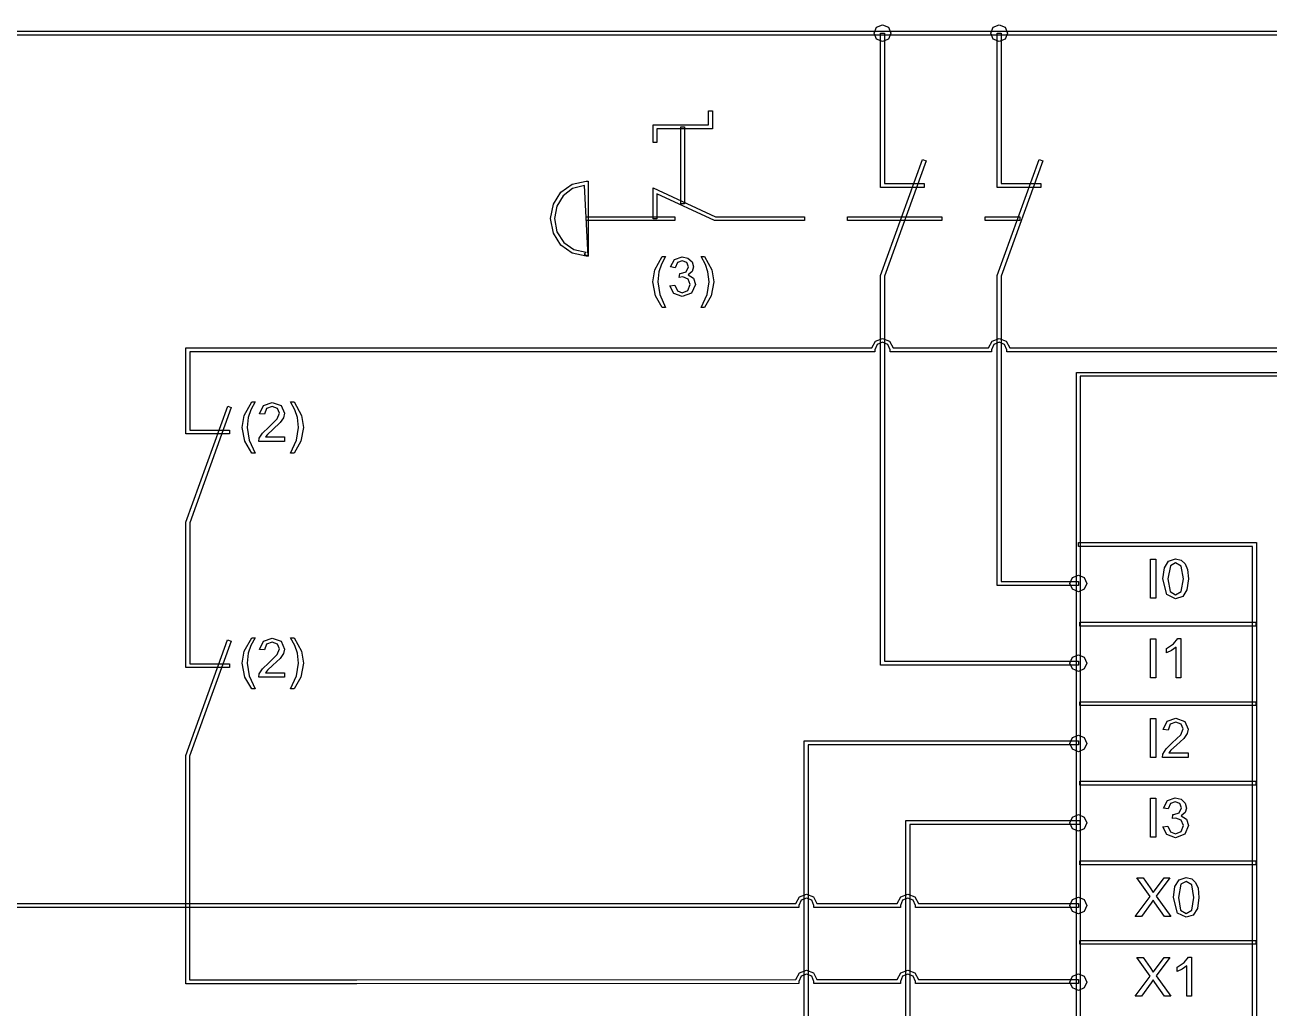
# Model space of a CAD drawing. Extents: x 18 to 210, y 9 to 277.
# Drawn here: x 68.7 to 125.2, y 204.2 to 248.8 of the extents above; entities that cross this region are included whole.
import ezdxf

# ---------------------------------------------------------------- set-up
doc = ezdxf.new("R2010")
doc.units = 0

msp = doc.modelspace()

# ---------------------------------------------------------------- linework, layer by layer
at = {"layer": 'Layer 1'}
for p, q in [((107.234235, 248.456), (107.345183, 248.72389)), ((107.345183, 248.72389), (107.612765, 248.834882)), ((107.612765, 248.834882), (107.880963, 248.72389)), ((107.880963, 248.72389), (107.992, 248.456)), ((112.526235, 248.456), (112.637183, 248.72389)), ((112.637183, 248.72389), (112.904765, 248.834882)), ((112.904765, 248.834882), (113.172963, 248.72389)), ((113.172963, 248.72389), (113.284, 248.456)), ((26.1715, 248.544194), (185.570203, 248.544194)), ((185.570203, 248.367806), (26.1715, 248.367806)), ((107.345183, 248.18811), (107.234235, 248.456)), ((107.612765, 248.077118), (107.345183, 248.18811)), ((107.525629, 241.456806), (107.525629, 248.455846)), ((107.525629, 248.455846), (107.702018, 248.455846)), ((107.880963, 248.18811), (107.612765, 248.077118)), ((107.702018, 248.455846), (107.702018, 241.633194)), ((107.992, 248.456), (107.880963, 248.18811)), ((112.637183, 248.18811), (112.526235, 248.456)), ((112.904765, 248.077118), (112.637183, 248.18811)), ((112.816629, 241.456806), (112.816629, 248.455846)), ((112.816629, 248.455846), (112.993018, 248.455846)), ((113.172963, 248.18811), (112.904765, 248.077118)), ((112.993018, 248.455846), (112.993018, 241.633194)), ((113.284, 248.456), (113.172963, 248.18811)), ((99.712521, 244.296327), (99.712521, 244.928157)), ((99.712521, 244.928157), (99.88891, 244.928157)), ((99.88891, 244.928157), (99.88891, 244.119939)), ((97.191406, 243.495), (97.191406, 244.296327)), ((97.191406, 244.296327), (99.712521, 244.296327)), ((99.88891, 244.119939), (97.367794, 244.119939)), ((97.367794, 244.119939), (97.367794, 243.495)), ((98.451906, 240.712303), (98.451906, 244.207)), ((98.451906, 244.207), (98.628294, 244.207)), ((98.628294, 244.207), (98.628294, 240.712303)), ((97.367794, 243.495), (97.191406, 243.495)), ((107.525629, 237.458601), (109.427318, 242.720628)), ((109.592682, 242.661372), (107.702018, 237.428284)), ((109.427318, 242.720628), (109.592682, 242.661372)), ((112.816629, 237.458601), (114.718318, 242.720628)), ((114.883682, 242.661372), (112.993018, 237.428284)), ((114.718318, 242.720628), (114.883682, 242.661372)), ((92.665674, 240.693765), (93.011932, 241.233805)), ((93.011932, 241.233805), (93.525893, 241.598667)), ((93.543099, 241.398159), (93.111593, 241.07356)), ((93.525893, 241.598667), (94.1559, 241.732662)), ((94.073218, 241.539048), (93.543099, 241.398159)), ((94.244094, 238.335806), (94.073218, 241.539048)), ((94.1559, 241.732662), (94.244094, 241.732662)), ((94.244094, 241.732662), (94.244094, 238.335806)), ((97.191428, 240.034), (97.191428, 241.435462)), ((97.191428, 241.435462), (100.025357, 240.122194)), ((109.51, 241.456806), (107.525629, 241.456806)), ((107.702018, 241.633194), (109.51, 241.633194)), ((109.51, 241.633194), (109.51, 241.456806)), ((114.801, 241.456806), (112.816629, 241.456806)), ((112.993018, 241.633194), (114.801, 241.633194)), ((114.801, 241.633194), (114.801, 241.456806)), ((92.538776, 240.034234), (92.665674, 240.693765)), ((93.111593, 241.07356), (92.821386, 240.605501)), ((99.986772, 239.945806), (97.367816, 241.159166)), ((97.367816, 241.159166), (97.367816, 240.034)), ((98.628294, 240.712303), (98.451906, 240.712303)), ((92.821386, 240.605501), (92.715164, 240.034234)), ((94.1559, 239.945806), (94.1559, 240.122194)), ((94.1559, 240.122194), (98.176317, 240.122194)), ((98.176317, 240.122194), (98.176317, 239.945806)), ((100.025357, 240.122194), (104.063, 240.122194)), ((104.063, 240.122194), (104.063, 239.945806)), ((106.018, 239.945806), (106.018, 240.122194)), ((106.018, 240.122194), (110.31058, 240.122194)), ((110.31058, 240.122194), (110.31058, 239.945806)), ((112.265503, 239.945806), (112.265503, 240.122194)), ((112.265503, 240.122194), (113.853, 240.122194)), ((113.853, 240.122194), (113.853, 239.945806)), ((92.665674, 239.374704), (92.538776, 240.034234)), ((92.715164, 240.034234), (92.828627, 239.440475)), ((98.176317, 239.945806), (94.1559, 239.945806)), ((97.367816, 240.034), (97.191428, 240.034)), ((104.063, 239.945806), (99.986772, 239.945806)), ((110.31058, 239.945806), (106.018, 239.945806)), ((113.853, 239.945806), (112.265503, 239.945806)), ((93.011932, 238.834663), (92.665674, 239.374704)), ((92.828627, 239.440475), (93.137792, 238.956823)), ((93.525893, 238.469801), (93.011932, 238.834663)), ((93.137792, 238.956823), (93.595828, 238.631366)), ((94.1559, 238.335806), (93.525893, 238.469801)), ((93.595828, 238.631366), (94.1559, 238.512194)), ((94.1559, 238.512194), (94.067706, 238.424)), ((94.067706, 238.424), (94.244094, 238.335806)), ((94.244094, 238.335806), (94.1559, 238.335806)), ((97.273565, 237.714096), (97.608777, 238.321804)), ((97.571398, 237.96369), (97.455641, 237.616428)), ((97.764325, 238.321804), (97.571398, 237.96369)), ((97.608777, 238.321804), (97.764325, 238.321804)), ((97.979185, 237.840702), (98.160055, 238.178317)), ((98.196229, 237.802115), (97.979185, 237.840702)), ((98.160055, 238.178317), (98.510942, 238.298894)), ((98.30475, 238.040858), (98.196229, 237.802115)), ((98.515765, 238.120439), (98.30475, 238.040858)), ((98.510942, 238.298894), (98.777423, 238.236194)), ((98.724368, 238.042064), (98.515765, 238.120439)), ((98.694223, 237.62125), (98.805157, 237.844317)), ((98.805157, 237.844317), (98.724368, 238.042064)), ((98.777423, 238.236194), (98.963116, 238.067386)), ((98.963116, 238.067386), (99.028229, 237.839496)), ((99.028229, 237.839496), (98.966733, 237.630897)), ((99.570709, 237.960073), (99.376575, 238.321804)), ((99.376575, 238.321804), (99.532123, 238.321804)), ((99.532123, 238.321804), (99.867335, 237.714096)), ((99.68526, 237.612811), (99.570709, 237.960073)), ((97.180719, 237.164264), (97.273565, 237.714096)), ((97.455641, 237.616428), (97.403792, 237.163058)), ((98.385539, 237.360805), (98.409655, 237.551317)), ((98.538675, 237.38492), (98.385539, 237.360805)), ((98.409655, 237.551317), (98.444623, 237.548904)), ((98.444623, 237.548904), (98.694223, 237.62125)), ((98.78707, 237.287253), (98.538675, 237.38492)), ((98.966733, 237.630897), (98.784658, 237.481382)), ((98.784658, 237.481382), (99.028229, 237.330661)), ((98.884739, 237.041275), (98.78707, 237.287253)), ((99.028229, 237.330661), (99.115047, 237.046099)), ((99.737109, 237.163058), (99.68526, 237.612811)), ((99.867335, 237.714096), (99.960182, 237.164264)), ((107.525629, 219.76394), (107.525629, 237.458601)), ((107.702018, 237.428284), (107.702018, 219.940329)), ((112.816629, 223.381971), (112.816629, 237.458601)), ((112.993018, 237.428284), (112.993018, 223.55836)), ((97.304916, 236.534852), (97.180719, 237.164264)), ((97.403792, 237.163058), (97.493925, 236.583384)), ((97.95748, 236.990633), (98.174524, 237.019572)), ((98.132321, 236.631314), (97.95748, 236.990633)), ((97.95748, 236.990633), (97.95748, 236.990633)), ((98.174524, 237.019572), (98.301133, 236.753096)), ((98.301133, 236.753096), (98.520588, 236.67231)), ((98.520588, 236.67231), (98.778629, 236.778417)), ((98.778629, 236.778417), (98.884739, 237.041275)), ((99.115047, 237.046099), (98.946235, 236.653017)), ((99.646976, 236.583384), (99.737109, 237.163058)), ((99.960182, 237.164264), (99.834779, 236.534852)), ((97.608777, 236.004313), (97.304916, 236.534852)), ((97.493925, 236.583384), (97.764325, 236.004313)), ((98.519382, 236.49265), (98.132321, 236.631314)), ((98.946235, 236.653017), (98.519382, 236.49265)), ((99.376575, 236.004313), (99.646976, 236.583384)), ((99.834779, 236.534852), (99.532123, 236.004313)), ((97.764325, 236.004313), (97.608777, 236.004313)), ((99.532123, 236.004313), (99.376575, 236.004313)), ((99.532123, 236.004313), (99.532123, 236.004313)), ((107.129392, 234.165291), (107.294496, 234.471216)), ((107.294496, 234.471216), (107.613082, 234.597995)), ((107.613082, 234.597995), (107.932187, 234.471216)), ((107.932187, 234.471216), (108.097462, 234.165291)), ((112.421047, 234.165291), (112.586151, 234.471216)), ((112.586151, 234.471216), (112.904737, 234.597995)), ((112.904737, 234.597995), (113.223842, 234.471216)), ((113.223842, 234.471216), (113.389117, 234.165291)), ((75.977529, 230.255806), (75.977529, 234.165291)), ((75.977529, 234.165291), (107.129392, 234.165291)), ((107.269263, 233.988903), (76.153918, 233.988903)), ((76.153918, 233.988903), (76.153918, 230.432194)), ((107.369809, 234.321033), (107.269263, 234.077097)), ((107.269263, 234.077097), (107.269263, 233.988903)), ((107.613082, 234.421606), (107.369809, 234.321033)), ((107.857018, 234.321033), (107.613082, 234.421606)), ((107.957591, 234.077097), (107.857018, 234.321033)), ((107.957591, 233.988903), (107.957591, 234.077097)), ((112.560918, 233.988903), (107.957591, 233.988903)), ((108.097462, 234.165291), (112.421047, 234.165291)), ((112.661464, 234.321033), (112.560918, 234.077097)), ((112.560918, 234.077097), (112.560918, 233.988903)), ((112.904737, 234.421606), (112.661464, 234.321033)), ((113.148673, 234.321033), (112.904737, 234.421606)), ((113.249245, 234.077097), (113.148673, 234.321033)), ((113.249245, 233.988903), (113.249245, 234.077097)), ((151.876259, 233.988903), (113.249245, 233.988903)), ((113.389117, 234.165291), (152.052648, 234.165291)), ((116.414343, 192.62993), (116.414343, 233.052523)), ((116.414343, 233.052523), (150.428385, 233.052523)), ((150.252684, 232.876134), (116.590731, 232.876134)), ((116.590731, 232.876134), (116.590731, 192.806318)), ((78.633974, 231.100994), (78.969186, 231.708702)), ((79.124734, 231.708702), (78.931806, 231.350588)), ((78.969186, 231.708702), (79.124734, 231.708702)), ((79.502377, 231.554363), (79.903908, 231.685792)), ((79.903908, 231.685792), (80.306644, 231.544717)), ((80.931117, 231.346971), (80.736984, 231.708702)), ((80.736984, 231.708702), (80.892531, 231.708702)), ((80.892531, 231.708702), (81.227743, 231.100994)), ((75.977729, 226.257601), (77.879418, 231.519628)), ((78.044782, 231.460372), (76.154118, 226.227284)), ((77.879418, 231.519628), (78.044782, 231.460372)), ((78.541127, 230.551162), (78.633974, 231.100994)), ((78.931806, 231.350588), (78.816049, 231.003326)), ((79.329948, 231.174545), (79.502377, 231.554363)), ((79.553021, 231.151636), (79.329948, 231.174545)), ((79.648278, 231.412083), (79.553021, 231.151636)), ((79.899085, 231.506133), (79.648278, 231.412083)), ((80.139038, 231.416906), (79.899085, 231.506133)), ((80.130598, 230.938215), (80.231885, 231.199867)), ((80.231885, 231.199867), (80.139038, 231.416906)), ((80.306644, 231.544717), (80.454957, 231.195043)), ((80.454957, 231.195043), (80.411549, 230.986445)), ((81.045668, 230.999709), (80.931117, 231.346971)), ((81.227743, 231.100994), (81.32059, 230.551162)), ((78.665325, 229.92175), (78.541127, 230.551162)), ((78.816049, 231.003326), (78.7642, 230.549956)), ((78.7642, 230.549956), (78.854334, 229.970282)), ((79.456556, 230.296745), (79.741125, 230.564426)), ((79.741125, 230.564426), (80.130598, 230.938215)), ((80.266853, 230.770612), (79.932847, 230.459523)), ((80.411549, 230.986445), (80.266853, 230.770612)), ((81.007384, 229.970282), (81.097517, 230.549956)), ((81.097517, 230.549956), (81.045668, 230.999709)), ((81.32059, 230.551162), (81.195187, 229.92175)), ((77.9619, 230.255806), (75.977529, 230.255806)), ((76.153918, 230.432194), (77.9619, 230.432194)), ((77.9619, 230.432194), (77.9619, 230.255806)), ((78.854334, 229.970282), (79.124734, 229.391211)), ((79.28895, 229.910898), (79.314272, 230.061619)), ((79.314272, 230.061619), (79.456556, 230.296745)), ((79.682041, 230.236455), (79.5904, 230.119496)), ((79.5904, 230.119496), (80.457368, 230.119496)), ((79.932847, 230.459523), (79.682041, 230.236455)), ((80.457368, 230.119496), (80.457368, 229.910898)), ((80.736984, 229.391211), (81.007384, 229.970282)), ((78.969186, 229.391211), (78.665325, 229.92175)), ((79.124734, 229.391211), (78.969186, 229.391211)), ((80.457368, 229.910898), (79.28895, 229.910898)), ((80.892531, 229.391211), (80.736984, 229.391211)), ((81.195187, 229.92175), (80.892531, 229.391211)), ((80.892531, 229.391211), (80.892531, 229.391211)), ((75.977729, 219.647855), (75.977729, 226.257601)), ((76.154118, 226.227284), (76.154118, 219.824244)), ((116.503, 225.145806), (116.503, 225.322194)), ((116.503, 225.322194), (124.587932, 225.322194)), ((124.411544, 225.145806), (116.503, 225.145806)), ((124.411544, 192.719949), (124.411544, 225.145806)), ((124.587932, 225.322194), (124.587932, 192.719949)), ((119.786307, 222.806), (119.786307, 224.57366)), ((119.786307, 224.57366), (120.020232, 224.57366)), ((120.020232, 224.57366), (120.020232, 222.806)), ((120.40842, 224.181784), (120.600142, 224.477198)), ((120.600142, 224.477198), (120.920884, 224.580894)), ((120.918473, 224.401235), (120.679725, 224.274629)), ((121.17169, 224.257748), (120.918473, 224.401235)), ((120.920884, 224.580894), (121.170484, 224.523017)), ((121.170484, 224.523017), (121.347737, 224.357827)), ((121.347737, 224.357827), (121.457464, 224.094969)), ((116.123882, 223.47), (116.235051, 223.73789)), ((116.235051, 223.73789), (116.503118, 223.848882)), ((116.503118, 223.848882), (116.770875, 223.73789)), ((116.770875, 223.73789), (116.882, 223.47)), ((120.344513, 223.677772), (120.40842, 224.181784)), ((120.679725, 224.274629), (120.567585, 223.677772)), ((121.274183, 223.677772), (121.17169, 224.257748)), ((121.457464, 224.094969), (121.497256, 223.677772)), ((116.502873, 223.381971), (112.816629, 223.381971)), ((112.993018, 223.55836), (116.502873, 223.55836)), ((116.235051, 223.20211), (116.123882, 223.47)), ((116.503118, 223.091118), (116.235051, 223.20211)), ((116.502873, 223.55836), (116.502873, 223.381971)), ((116.770875, 223.20211), (116.503118, 223.091118)), ((116.882, 223.47), (116.770875, 223.20211)), ((120.519353, 222.959133), (120.344513, 223.677772)), ((120.344513, 223.677772), (120.344513, 223.677772)), ((120.567585, 223.677772), (120.668872, 223.097797)), ((120.567585, 223.677772), (120.567585, 223.677772)), ((121.17169, 223.099002), (121.274183, 223.677772)), ((121.433348, 223.174966), (121.241627, 222.879552)), ((121.497256, 223.677772), (121.433348, 223.174966)), ((120.020232, 222.806), (119.786307, 222.806)), ((120.920884, 222.775856), (120.519353, 222.959133)), ((120.668872, 223.097797), (120.920884, 222.95431)), ((120.920884, 222.95431), (121.17169, 223.099002)), ((121.241627, 222.879552), (120.920884, 222.775856)), ((116.564262, 221.532806), (116.564262, 221.709194)), ((116.564262, 221.709194), (124.561, 221.709194)), ((124.561, 221.532806), (116.564262, 221.532806)), ((124.561, 221.709194), (124.561, 221.532806)), ((75.977054, 215.650606), (77.878741, 220.912633)), ((77.878741, 220.912633), (78.044793, 220.852689)), ((78.633974, 220.396065), (78.969186, 221.003774)), ((79.124734, 221.003774), (78.931806, 220.64566)), ((78.969186, 221.003774), (79.124734, 221.003774)), ((79.502377, 220.849434), (79.903908, 220.980863)), ((79.903908, 220.980863), (80.306644, 220.839788)), ((80.931117, 220.642043), (80.736984, 221.003774)), ((80.736984, 221.003774), (80.892531, 221.003774)), ((80.892531, 221.003774), (81.227743, 220.396065)), ((119.786307, 219.188), (119.786307, 220.95566)), ((119.786307, 220.95566), (120.020232, 220.95566)), ((120.020232, 220.95566), (120.020232, 219.188)), ((120.829244, 220.726563), (121.022171, 220.962894)), ((121.022171, 220.962894), (121.162044, 220.962894)), ((121.162044, 220.962894), (121.162044, 219.188)), ((78.044793, 220.852689), (76.153443, 215.6196)), ((78.541127, 219.846234), (78.633974, 220.396065)), ((78.931806, 220.64566), (78.816049, 220.298398)), ((79.329948, 220.469617), (79.502377, 220.849434)), ((79.553021, 220.446708), (79.329948, 220.469617)), ((79.648278, 220.707154), (79.553021, 220.446708)), ((79.899085, 220.801204), (79.648278, 220.707154)), ((80.139038, 220.711977), (79.899085, 220.801204)), ((80.130598, 220.233286), (80.231885, 220.494938)), ((80.231885, 220.494938), (80.139038, 220.711977)), ((80.306644, 220.839788), (80.454957, 220.490115)), ((80.454957, 220.490115), (80.411549, 220.281516)), ((81.045668, 220.29478), (80.931117, 220.642043)), ((81.227743, 220.396065), (81.32059, 219.846234)), ((120.510913, 220.519171), (120.829244, 220.726563)), ((120.510913, 220.309367), (120.510913, 220.519171)), ((120.738809, 220.421503), (120.510913, 220.309367)), ((120.945, 220.571019), (120.738809, 220.421503)), ((120.945, 219.188), (120.945, 220.571019)), ((76.154118, 219.824244), (77.9621, 219.824244)), ((77.9621, 219.824244), (77.9621, 219.647855)), ((78.665325, 219.216822), (78.541127, 219.846234)), ((78.816049, 220.298398), (78.7642, 219.845028)), ((78.7642, 219.845028), (78.854334, 219.265354)), ((79.456556, 219.591816), (79.741125, 219.859497)), ((79.741125, 219.859497), (80.130598, 220.233286)), ((80.266853, 220.065683), (79.932847, 219.754595)), ((80.411549, 220.281516), (80.266853, 220.065683)), ((81.007384, 219.265354), (81.097517, 219.845028)), ((81.097517, 219.845028), (81.045668, 220.29478)), ((81.32059, 219.846234), (81.195187, 219.216822)), ((116.503529, 219.76394), (107.525629, 219.76394)), ((107.702018, 219.940329), (116.503529, 219.940329)), ((116.123882, 219.852), (116.235051, 220.11989)), ((116.235051, 219.58411), (116.123882, 219.852)), ((116.235051, 220.11989), (116.503118, 220.230882)), ((116.503118, 220.230882), (116.770875, 220.11989)), ((116.503529, 219.940329), (116.503529, 219.76394)), ((116.770875, 220.11989), (116.882, 219.852)), ((116.882, 219.852), (116.770875, 219.58411)), ((77.9621, 219.647855), (75.977729, 219.647855)), ((78.969186, 218.686282), (78.665325, 219.216822)), ((78.854334, 219.265354), (79.124734, 218.686282)), ((79.28895, 219.205969), (79.314272, 219.356691)), ((80.457368, 219.205969), (79.28895, 219.205969)), ((79.314272, 219.356691), (79.456556, 219.591816)), ((79.682041, 219.531527), (79.5904, 219.414567)), ((79.5904, 219.414567), (80.457368, 219.414568)), ((79.932847, 219.754595), (79.682041, 219.531527)), ((80.457368, 219.414568), (80.457368, 219.205969)), ((80.736984, 218.686282), (81.007384, 219.265354)), ((81.195187, 219.216822), (80.892531, 218.686282)), ((116.503118, 219.473118), (116.235051, 219.58411)), ((116.770875, 219.58411), (116.503118, 219.473118)), ((79.124734, 218.686282), (78.969186, 218.686282)), ((80.892531, 218.686282), (80.736984, 218.686282)), ((80.892531, 218.686282), (80.892531, 218.686282)), ((120.020232, 219.188), (119.786307, 219.188)), ((121.162044, 219.188), (120.945, 219.188)), ((116.564262, 217.919806), (116.564262, 218.096194)), ((116.564262, 218.096194), (124.561, 218.096194)), ((124.561, 218.096194), (124.561, 217.919806)), ((124.561, 217.919806), (116.564262, 217.919806)), ((119.786307, 215.570302), (119.786307, 217.337962)), ((119.786307, 217.337962), (120.020232, 217.337962)), ((120.020232, 217.337962), (120.020232, 215.570302)), ((120.357777, 216.83395), (120.530206, 217.213768)), ((120.530206, 217.213768), (120.931736, 217.345197)), ((120.676107, 217.071487), (120.580849, 216.81104)), ((120.926913, 217.165537), (120.676107, 217.071487)), ((121.166867, 217.07631), (120.926913, 217.165537)), ((120.931736, 217.345197), (121.334473, 217.204122)), ((121.259713, 216.859271), (121.166867, 217.07631)), ((121.334473, 217.204122), (121.482786, 216.854448)), ((116.123882, 216.202), (116.235051, 216.46989)), ((116.235051, 216.46989), (116.503118, 216.580882)), ((116.503118, 216.580882), (116.770875, 216.46989)), ((116.770875, 216.46989), (116.882, 216.202)), ((120.580849, 216.81104), (120.357777, 216.83395)), ((120.768954, 216.22383), (121.158426, 216.597619)), ((121.294682, 216.430017), (120.960676, 216.118928)), ((121.158426, 216.597619), (121.259713, 216.859271)), ((121.439377, 216.64585), (121.294682, 216.430017)), ((121.482786, 216.854448), (121.439377, 216.64585)), ((104.05275, 174.395194), (104.05275, 216.321915)), ((104.05275, 216.321915), (116.503297, 216.321915)), ((116.503297, 216.145527), (104.229138, 216.145527)), ((104.229138, 216.145527), (104.229138, 174.218806)), ((116.235051, 215.93411), (116.123882, 216.202)), ((116.503118, 215.823118), (116.235051, 215.93411)), ((116.770875, 215.93411), (116.503118, 215.823118)), ((116.503297, 216.321915), (116.503297, 216.145527)), ((116.882, 216.202), (116.770875, 215.93411)), ((120.342101, 215.721024), (120.484385, 215.956149)), ((120.484385, 215.956149), (120.768954, 216.22383)), ((120.70987, 215.89586), (120.618229, 215.778901)), ((120.960676, 216.118928), (120.70987, 215.89586)), ((75.977054, 205.291227), (75.977054, 215.650606)), ((76.153443, 215.6196), (76.153443, 205.467615)), ((120.020232, 215.570302), (119.786307, 215.570302)), ((120.316779, 215.570302), (120.342101, 215.721024)), ((121.485198, 215.570302), (120.316779, 215.570302)), ((120.618229, 215.778901), (121.485198, 215.778901)), ((121.485198, 215.778901), (121.485198, 215.570302)), ((116.564262, 214.306806), (116.564262, 214.483194)), ((116.564262, 214.483194), (124.561, 214.483194)), ((124.561, 214.306806), (116.564262, 214.306806)), ((124.561, 214.483194), (124.561, 214.306806)), ((119.786307, 211.952605), (119.786307, 213.720265)), ((119.786307, 213.720265), (120.020232, 213.720265)), ((120.020232, 213.720265), (120.020232, 211.952605)), ((120.367423, 213.269306), (120.548293, 213.606922)), ((120.548293, 213.606922), (120.89918, 213.727499)), ((120.904003, 213.549057), (120.692988, 213.469477)), ((120.89918, 213.727499), (121.165661, 213.664799)), ((121.112606, 213.470682), (120.904003, 213.549057)), ((121.165661, 213.664799), (121.351354, 213.495991)), ((120.584467, 213.230734), (120.367423, 213.269306)), ((120.692988, 213.469477), (120.584467, 213.230734)), ((120.773777, 212.789409), (120.797893, 212.979921)), ((120.797893, 212.979921), (120.832861, 212.977522)), ((120.832861, 212.977522), (121.082461, 213.049868)), ((121.082461, 213.049868), (121.193395, 213.272936)), ((121.193395, 213.272936), (121.112606, 213.470682)), ((121.354971, 213.059502), (121.172896, 212.909987)), ((121.351354, 213.495991), (121.416467, 213.268101)), ((121.416467, 213.268101), (121.354971, 213.059502)), ((108.668478, 170.344194), (108.668478, 212.703617)), ((108.668478, 212.703617), (116.56462, 212.703617)), ((116.56462, 212.527229), (108.844867, 212.527229)), ((108.844867, 212.527229), (108.844867, 170.167806)), ((116.123882, 212.589), (116.235051, 212.85689)), ((116.235051, 212.32111), (116.123882, 212.589)), ((116.235051, 212.85689), (116.503118, 212.967882)), ((116.503118, 212.967882), (116.770875, 212.85689)), ((116.56462, 212.703617), (116.56462, 212.527229)), ((116.770875, 212.85689), (116.882, 212.589)), ((116.882, 212.589), (116.770875, 212.32111)), ((120.345719, 212.419238), (120.562762, 212.448176)), ((120.520559, 212.059919), (120.345719, 212.419238)), ((120.345719, 212.419238), (120.345719, 212.419238)), ((120.562762, 212.448176), (120.689371, 212.1817)), ((120.926913, 212.813524), (120.773777, 212.789409)), ((121.175308, 212.715857), (120.926913, 212.813524)), ((121.166867, 212.207022), (121.272977, 212.46988)), ((121.172896, 212.909987), (121.416467, 212.759265)), ((121.272977, 212.46988), (121.175308, 212.715857)), ((121.503285, 212.474704), (121.334473, 212.081622)), ((121.416467, 212.759265), (121.503285, 212.474704)), ((116.503118, 212.210118), (116.235051, 212.32111)), ((116.770875, 212.32111), (116.503118, 212.210118)), ((120.020232, 211.952605), (119.786307, 211.952605)), ((120.90762, 211.921255), (120.520559, 212.059919)), ((120.689371, 212.1817), (120.908826, 212.100914)), ((121.334473, 212.081622), (120.90762, 211.921255)), ((120.908826, 212.100914), (121.166867, 212.207022)), ((116.564262, 210.694806), (116.564262, 210.871194)), ((116.564262, 210.871194), (124.561, 210.871194)), ((124.561, 210.871194), (124.561, 210.694806)), ((124.561, 210.694806), (116.564262, 210.694806)), ((119.768992, 209.256116), (119.166093, 210.102567)), ((119.166093, 210.102567), (119.444633, 210.102567)), ((119.444633, 210.102567), (119.765375, 209.649197)), ((119.765375, 209.649197), (119.907659, 209.432158)), ((119.907659, 209.432158), (120.047532, 209.633522)), ((120.657665, 210.102567), (120.036679, 209.26938)), ((120.047532, 209.633522), (120.403242, 210.102567)), ((120.403242, 210.102567), (120.657665, 210.102567)), ((120.824085, 209.206679), (120.887992, 209.710691)), ((120.887992, 209.710691), (121.079714, 210.006105)), ((121.159296, 209.803536), (121.047157, 209.206679)), ((121.079714, 210.006105), (121.400456, 210.109802)), ((121.398045, 209.930142), (121.159296, 209.803536)), ((121.651262, 209.786655), (121.398045, 209.930142)), ((121.400456, 210.109802), (121.650056, 210.051925)), ((121.650056, 210.051925), (121.827309, 209.886734)), ((121.753755, 209.206679), (121.651262, 209.786655)), ((121.827309, 209.886734), (121.937036, 209.623876)), ((121.937036, 209.623876), (121.976828, 209.206679)), ((103.677277, 208.93052), (103.84082, 209.232648)), ((103.916037, 209.082431), (103.817146, 208.842326)), ((103.84082, 209.232648), (104.156144, 209.357711)), ((104.156144, 209.181323), (103.916037, 209.082431)), ((104.156144, 209.357711), (104.471491, 209.232631)), ((104.396247, 209.082464), (104.156144, 209.181323)), ((104.495138, 208.842326), (104.396247, 209.082464)), ((104.471491, 209.232631), (104.63501, 208.93052)), ((108.284047, 208.93052), (108.447807, 209.232644)), ((108.522994, 209.082464), (108.423916, 208.842326)), ((108.447807, 209.232644), (108.763602, 209.357711)), ((108.763602, 209.181323), (108.522994, 209.082464)), ((108.763602, 209.357711), (109.07897, 209.232644)), ((109.003709, 209.082464), (108.763602, 209.181323)), ((109.102599, 208.842326), (109.003709, 209.082464)), ((109.07897, 209.232644), (109.242472, 208.93052)), ((116.123882, 208.842), (116.235051, 209.10989)), ((116.235051, 209.10989), (116.503118, 209.220882)), ((116.503118, 209.220882), (116.770875, 209.10989)), ((116.770875, 209.10989), (116.882, 208.842)), ((119.085305, 208.334907), (119.768992, 209.256116)), ((119.894395, 209.083691), (119.809989, 208.951056)), ((119.971566, 208.965525), (119.894395, 209.083691)), ((120.036679, 209.26938), (120.705897, 208.334907)), ((120.998925, 208.48804), (120.824085, 209.206679)), ((120.824085, 209.206679), (120.824085, 209.206679)), ((121.047157, 209.206679), (121.148444, 208.626704)), ((121.047157, 209.206679), (121.047157, 209.206679)), ((121.651262, 208.627909), (121.753755, 209.206679)), ((121.976828, 209.206679), (121.91292, 208.703873)), ((103.817146, 208.754132), (57.028029, 208.754132)), ((57.204418, 208.93052), (103.677277, 208.93052)), ((103.817146, 208.842326), (103.817146, 208.754132)), ((104.495138, 208.754132), (104.495138, 208.842326)), ((108.423916, 208.754132), (104.495138, 208.754132)), ((104.63501, 208.93052), (108.284047, 208.93052)), ((108.423916, 208.842326), (108.423916, 208.754132)), ((109.102599, 208.754132), (109.102599, 208.842326)), ((116.503339, 208.754132), (109.102599, 208.754132)), ((109.242472, 208.93052), (116.503339, 208.93052)), ((116.235051, 208.57411), (116.123882, 208.842)), ((116.503118, 208.463118), (116.235051, 208.57411)), ((116.770875, 208.57411), (116.503118, 208.463118)), ((116.503339, 208.93052), (116.503339, 208.754132)), ((116.882, 208.842), (116.770875, 208.57411)), ((119.809989, 208.951056), (119.366256, 208.334907)), ((120.416506, 208.334907), (119.971566, 208.965525)), ((121.400456, 208.304763), (120.998925, 208.48804)), ((121.148444, 208.626704), (121.400456, 208.483217)), ((121.400456, 208.483217), (121.651262, 208.627909)), ((121.91292, 208.703873), (121.721198, 208.408459)), ((119.366256, 208.334907), (119.085305, 208.334907)), ((120.705897, 208.334907), (120.416506, 208.334907)), ((121.721198, 208.408459), (121.400456, 208.304763)), ((116.564262, 207.081806), (116.564262, 207.258194)), ((116.564262, 207.258194), (124.561, 207.258194)), ((124.561, 207.081806), (116.564262, 207.081806)), ((124.561, 207.258194), (124.561, 207.081806)), ((119.768992, 205.638418), (119.166093, 206.484869)), ((119.166093, 206.484869), (119.444633, 206.484869)), ((119.444633, 206.484869), (119.765375, 206.0315)), ((120.657665, 206.484869), (120.036679, 205.651682)), ((120.047532, 206.015825), (120.403242, 206.484869)), ((120.403242, 206.484869), (120.657665, 206.484869)), ((120.990485, 206.04838), (121.308815, 206.255773)), ((121.308815, 206.255773), (121.501743, 206.492104)), ((121.501743, 206.492104), (121.641616, 206.492104)), ((121.641616, 206.492104), (121.641616, 204.71721)), ((103.676249, 205.475194), (103.840198, 205.77728)), ((103.840198, 205.77728), (104.155805, 205.902385)), ((104.155805, 205.725997), (103.915322, 205.627105)), ((104.155805, 205.902385), (104.471092, 205.777264)), ((104.395943, 205.627138), (104.155805, 205.725997)), ((104.471092, 205.777264), (104.634672, 205.475194)), ((108.283709, 205.475194), (108.447547, 205.777264)), ((108.447547, 205.777264), (108.763266, 205.902385)), ((108.763266, 205.725997), (108.522624, 205.627138)), ((108.763266, 205.902385), (109.078553, 205.777264)), ((109.003404, 205.627138), (108.763266, 205.725997)), ((109.078553, 205.777264), (109.242133, 205.475194)), ((116.235051, 205.63189), (116.503118, 205.742882)), ((116.503118, 205.742882), (116.770875, 205.63189)), ((119.085305, 204.71721), (119.768992, 205.638418)), ((119.765375, 206.0315), (119.907659, 205.814461)), ((119.907659, 205.814461), (120.047532, 206.015825)), ((120.036679, 205.651682), (120.705897, 204.71721)), ((120.990485, 205.838576), (120.990485, 206.04838)), ((121.218381, 205.950713), (120.990485, 205.838576)), ((121.424572, 206.100228), (121.218381, 205.950713)), ((121.424572, 204.71721), (121.424572, 206.100228)), ((83.738836, 205.291227), (75.977054, 205.291227)), ((76.153443, 205.467615), (83.738147, 205.467615)), ((83.738147, 205.467615), (103.676249, 205.475194)), ((103.816119, 205.298806), (83.738836, 205.291227)), ((103.915322, 205.627105), (103.816119, 205.387)), ((103.816119, 205.387), (103.816119, 205.298806)), ((104.494802, 205.387), (104.395943, 205.627138)), ((104.494802, 205.298806), (104.494802, 205.387)), ((108.42358, 205.298806), (104.494802, 205.298806)), ((104.634672, 205.475194), (108.283709, 205.475194)), ((108.522624, 205.627138), (108.42358, 205.387)), ((108.42358, 205.387), (108.42358, 205.298806)), ((109.102262, 205.387), (109.003404, 205.627138)), ((109.102262, 205.298806), (109.102262, 205.387)), ((116.503, 205.298806), (109.102262, 205.298806)), ((109.242133, 205.475194), (116.503, 205.475194)), ((116.123882, 205.364), (116.235051, 205.63189)), ((116.235051, 205.09611), (116.123882, 205.364)), ((116.503118, 204.985118), (116.235051, 205.09611)), ((116.503, 205.475194), (116.503, 205.298806)), ((116.770875, 205.09611), (116.503118, 204.985118)), ((116.770875, 205.63189), (116.882, 205.364)), ((116.882, 205.364), (116.770875, 205.09611)), ((119.809989, 205.333358), (119.366256, 204.71721)), ((119.894395, 205.465993), (119.809989, 205.333358)), ((119.971566, 205.347828), (119.894395, 205.465993)), ((120.416506, 204.71721), (119.971566, 205.347828)), ((119.366256, 204.71721), (119.085305, 204.71721)), ((120.705897, 204.71721), (120.416506, 204.71721)), ((121.641616, 204.71721), (121.424572, 204.71721))]:
    msp.add_line(p, q, dxfattribs=at)

doc.saveas('drawing.dxf')
